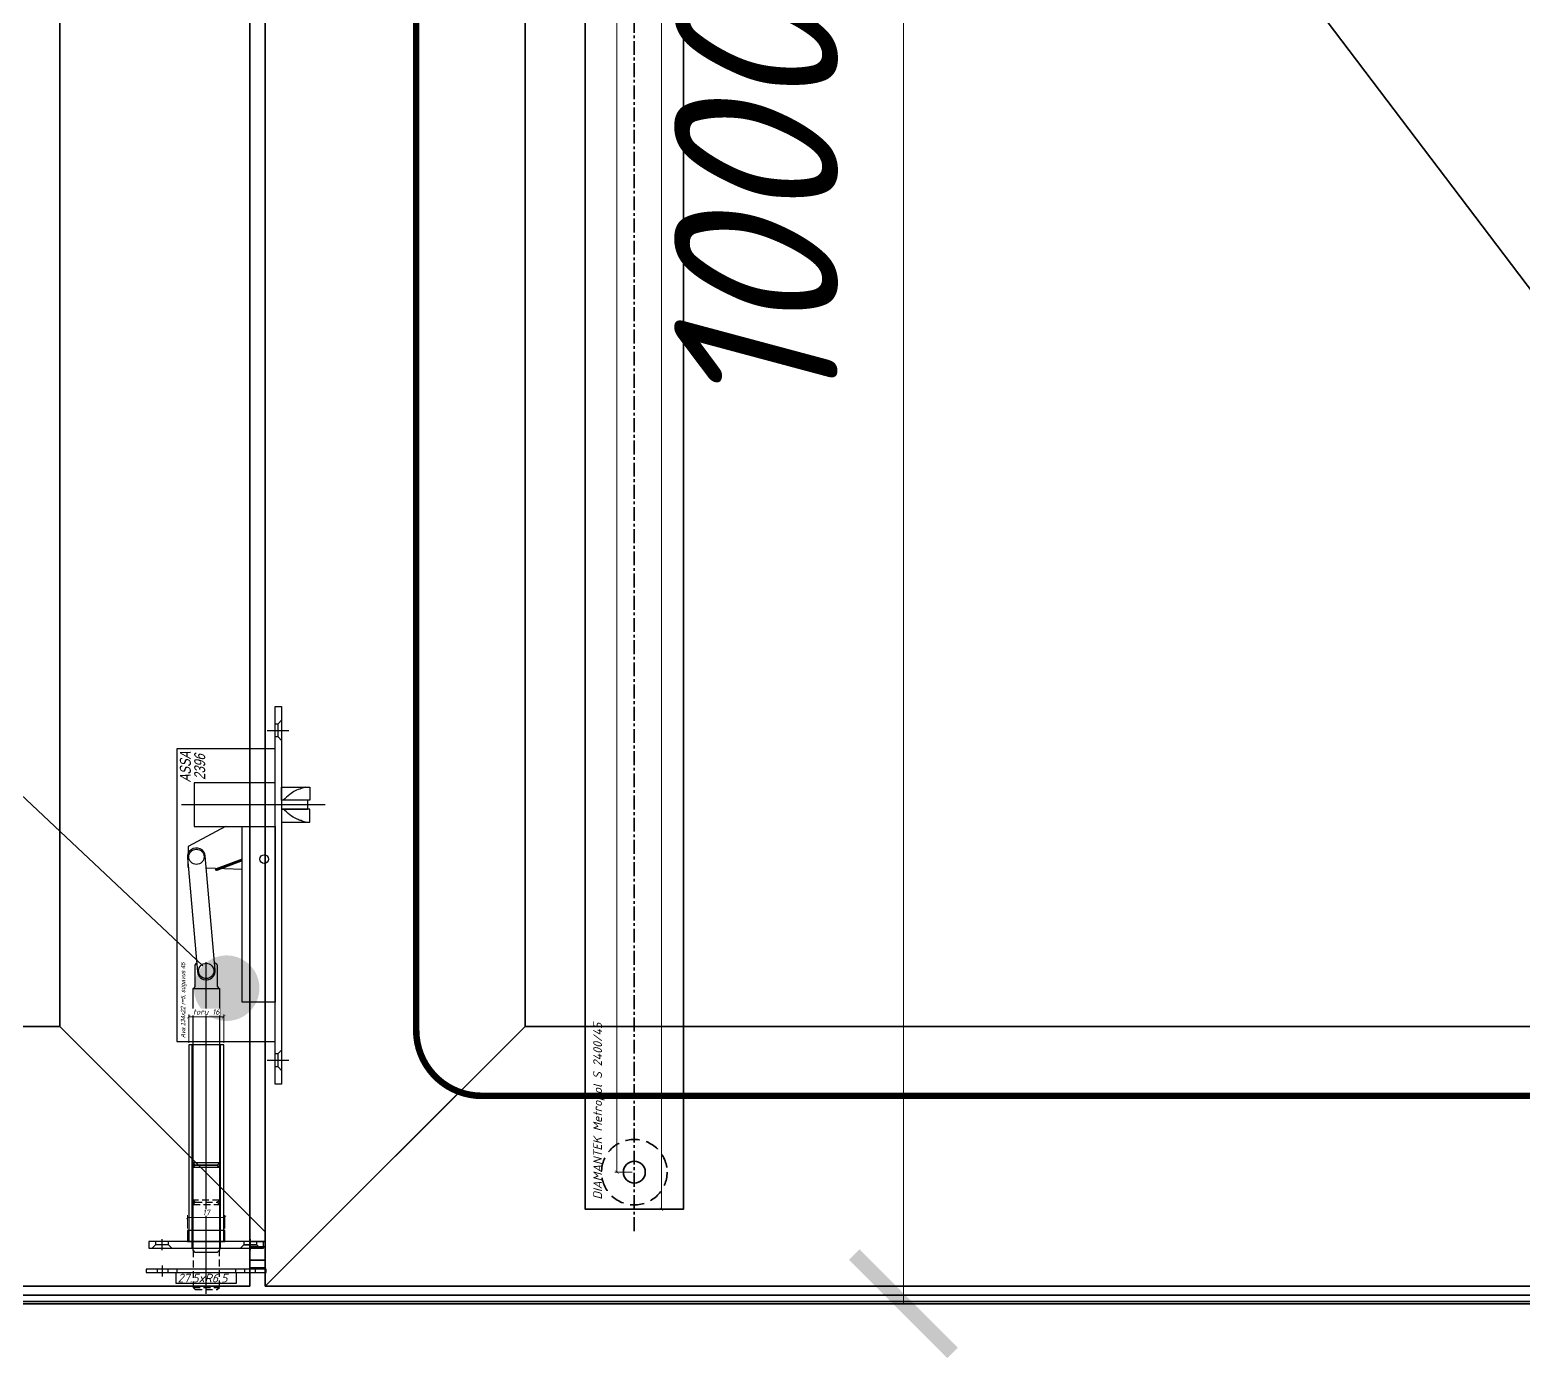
# Model space of a CAD drawing. Header units: millimetres. Extents: x -29692 to 34729, y -8412 to 43293.
# Drawn here: x -28629 to -27945, y 123 to 731 of the extents above; entities that cross this region are included whole.
import ezdxf
from ezdxf import colors
from ezdxf.entities.mleader import LeaderData, LeaderLine
from ezdxf.enums import TextEntityAlignment as Align
from ezdxf.math import Vec2, Vec3

# ---------------------------------------------------------------- set-up
doc = ezdxf.new("R2010")
doc.units = ezdxf.units.MM
for name, pattern in [('CENTER', [50.8, 31.75, -6.35, 6.35, -6.35]), ('CONTINU', [0]), ('DASHED', [19.05, 12.7, -6.35]), ('HIDDEN', [9.525, 6.35, -3.175]), ('HIDDEN2', [4.7625, 3.175, -1.5875]), ('OGLT6', [2, 0.5, -0.5, 0.5, -0.5])]:
    doc.linetypes.add(name, pattern=pattern)
doc.layers.get('Defpoints').update_dxf_attribs({"color": 4, "lineweight": 35})
doc.layers.add('20 Sulused', color=40, linetype='HIDDEN')
for name, color, linetype, lineweight in [('_0_001_Профили', 150, 'Continuous', 35), ('_0_003_Размеры', 132, 'Continuous', 0), ('_0_004_Текст_01', 7, 'Continuous', 18), ('Dim', 4, 'Continuous', 18)]:
    doc.layers.add(name, color=color, linetype=linetype, lineweight=lineweight)
doc.layers.add('Defpoints_2', color=4, linetype='Continuous', lineweight=35, plot=False)
doc.styles.add('_DZ_2.5', font='isocpeui.ttf', dxfattribs={"height": 2.5})
doc.styles.add('_DZ_4', font='isocpeui.ttf', dxfattribs={"height": 4})
doc.styles.get("Standard").update_dxf_attribs({"font": 'arial.ttf'})
doc.dimstyles.new('_DZ_2.5', dxfattribs={"dimscale": 0, "dimtxt": 2.5, "dimasz": 1.5, "dimexe": 1, "dimexo": 1, "dimgap": 1, "dimtad": 1, "dimdec": 0, "dimzin": 1, "dimdsep": 46, "dimtxsty": '_DZ_2.5', "dimblk": 'ARCHTICK', "dimcen": 0.09, "dimclrd": 256, "dimclre": 256, "dimclrt": 256, "dimadec": 0, "dimazin": 0, "dimtfac": 1, "dimtdec": 0, "dimtofl": 0, "dimtmove": 1, "dimatfit": 2, "dimfxl": 1, "dimtfill": 1, "dimtfillclr": 256, "dimtolj": 1, "dimlwd": 9, "dimlwe": 5, "dimarcsym": 0})

# ---------------------------------------------------------------- blocks, each defined once
blk = doc.blocks.new('_ArchTick')
at = {"color": 0, "linetype": 'ByBlock', "const_width": 0.15}
blk.add_lwpolyline([(-0.5, -0.5), (0.5, 0.5)], dxfattribs=at)
blk = doc.blocks.new('*D858')
at = {"layer": '_0_003_Размеры', "linetype": 'CONTINU', "lineweight": 5, "ltscale": 5, "transparency": 16777216}
blk.add_line((-28438.43, 1148.09), (-28198.67, 1148.09), dxfattribs=at)
at = {"layer": '_0_003_Размеры', "linetype": 'Continuous', "lineweight": 9, "ltscale": 5, "transparency": 16777216}
blk.add_line((-28228.67, 148.09), (-28228.67, 1148.09), dxfattribs=at)
at = {"layer": '_0_003_Размеры', "linetype": 'Continuous', "lineweight": 5, "ltscale": 5, "transparency": 16777216}
blk.add_line((-28478.43, 148.09), (-28198.67, 148.09), dxfattribs=at)
at = {"layer": 'Defpoints', "color": 0, "linetype": 'Continuous', "ltscale": 5, "transparency": 16777216}
for p in [(-28468.43, 1148.09), (-28228.67, 1148.09), (-28508.43, 148.09)]:
    blk.add_point(p, dxfattribs=at)
at = {"layer": '_0_003_Размеры', "linetype": 'Continuous', "lineweight": 9, "ltscale": 5, "transparency": 16777216, "xscale": 45, "yscale": 45, "zscale": 45}
for p, rotation in [((-28228.67, 1148.09), 90), ((-28228.67, 148.09), 270)]:
    blk.add_blockref('_ArchTick', p, dxfattribs=dict(at, rotation=rotation))
at = {"layer": '_0_003_Размеры', "linetype": 'Continuous', "ltscale": 5, "transparency": 16777216, "insert": (-28296.17, 648.09), "char_height": 75, "attachment_point": 5, "rotation": 90, "style": '_DZ_2.5', "bg_fill": 3, "box_fill_scale": 1.1, "bg_fill_color": 256, "bg_fill_true_color": 13158600, "bg_fill_transparency": 0}
blk.add_mtext('\\A1;1000', dxfattribs=at)
blk = doc.blocks.new('_Dot')
at = {"color": 0, "linetype": 'ByBlock', "lineweight": -2}
blk.add_line((-0.5, 0), (-1, 0), dxfattribs=at)
at = {"color": 0, "linetype": 'ByBlock', "const_width": 0.5}
blk.add_lwpolyline([(-0.25, 0, 1), (0.25, 0, 1)], format="xyb", close=True, dxfattribs=at)
blk = doc.blocks.new('*D902')
at = {"layer": 'Defpoints', "color": 0, "linetype": 'Continuous', "ltscale": 5, "transparency": 16777216}
for p in [(22.5, 2347), (12.44, -17), (22.5, -17)]:
    blk.add_point(p, dxfattribs=at)
at = {"layer": 'Defpoints_2', "linetype": 'Continuous', "lineweight": 5, "ltscale": 5, "transparency": 16777216}
blk.add_line((21.5, 2347), (11.44, 2347), dxfattribs=at)
at = {"layer": 'Defpoints_2', "linetype": 'Continuous', "lineweight": 9, "ltscale": 5, "transparency": 16777216}
blk.add_line((12.44, 2347), (12.44, -17), dxfattribs=at)
at = {"layer": 'Defpoints_2', "linetype": 'CONTINU', "lineweight": 5, "ltscale": 5, "transparency": 16777216}
blk.add_line((21.5, -17), (11.44, -17), dxfattribs=at)
at = {"layer": 'Defpoints_2', "linetype": 'Continuous', "lineweight": 9, "ltscale": 5, "transparency": 16777216, "xscale": 1.5, "yscale": 1.5, "zscale": 1.5}
for p, rotation in [((12.44, 2347), 90), ((12.44, -17), 270)]:
    blk.add_blockref('_ArchTick', p, dxfattribs=dict(at, rotation=rotation))
at = {"layer": 'Defpoints_2', "linetype": 'Continuous', "ltscale": 5, "transparency": 16777216, "insert": (10.19, 1165), "char_height": 2.5, "attachment_point": 5, "rotation": 90, "style": '_DZ_2.5', "bg_fill": 3, "box_fill_scale": 1.1, "bg_fill_color": 256, "bg_fill_true_color": 13158600, "bg_fill_transparency": 0}
blk.add_mtext('\\A1;2364', dxfattribs=at)
blk = doc.blocks.new('*D901')
at = {"layer": 'Defpoints', "color": 0, "linetype": 'Continuous', "ltscale": 5, "transparency": 16777216}
for p in [(0, 2330), (0, 0), (-7.95, 0)]:
    blk.add_point(p, dxfattribs=at)
at = {"layer": 'Defpoints_2', "linetype": 'Continuous', "lineweight": 5, "ltscale": 5, "transparency": 16777216}
blk.add_line((-1, 2330), (-8.95, 2330), dxfattribs=at)
at = {"layer": 'Defpoints_2', "linetype": 'Continuous', "lineweight": 9, "ltscale": 5, "transparency": 16777216}
blk.add_line((-7.95, 2330), (-7.95, 0), dxfattribs=at)
at = {"layer": 'Defpoints_2', "linetype": 'CONTINU', "lineweight": 5, "ltscale": 5, "transparency": 16777216}
blk.add_line((-1, 0), (-8.95, 0), dxfattribs=at)
at = {"layer": 'Defpoints_2', "linetype": 'Continuous', "lineweight": 9, "ltscale": 5, "transparency": 16777216, "xscale": 1.5, "yscale": 1.5, "zscale": 1.5}
for p, rotation in [((-7.95, 2330), 90), ((-7.95, 0), 270)]:
    blk.add_blockref('_ArchTick', p, dxfattribs=dict(at, rotation=rotation))
at = {"layer": 'Defpoints_2', "linetype": 'Continuous', "ltscale": 5, "transparency": 16777216, "insert": (-10.2, 1165), "char_height": 2.5, "attachment_point": 5, "rotation": 90, "style": '_DZ_2.5', "bg_fill": 3, "box_fill_scale": 1.1, "bg_fill_color": 256, "bg_fill_true_color": 13158600, "bg_fill_transparency": 0}
blk.add_mtext('\\A1;2330', dxfattribs=at)
blk = doc.blocks.new('*U904')
at = {"layer": '_0_001_Профили', "color": 9, "linetype": 'Continuous', "lineweight": -2, "transparency": 33554687}
for p, q in [((-3.64, 34), (6.36, 34)), ((-42.88, 0), (23, 0)), ((-31.5, -224), (-31.5, -72.12)), ((-3.64, -117), (6.36, -117))]:
    blk.add_line(p, q, dxfattribs=at)
at = {"layer": '_0_001_Профили', "color": 9, "linetype": 'ByBlock', "lineweight": -2}
blk.add_line((-37.56, -84.21), (-25.57, -84.21), dxfattribs=at)
at = {"layer": '_0_001_Профили', "color": 9, "linetype": 'HIDDEN2', "lineweight": -2}
blk.add_line((-37.5, -220.99), (-25.5, -220.99), dxfattribs=at)
at = {"layer": '_0_001_Профили', "color": 9, "linetype": 'ByBlock', "lineweight": -2}
for points in [[(3, -128), (0, -128), (0, 45), (3, 45)], [(-37, -10), (0, -10), (0, 10), (-37, 10)], [(3, 8), (16, 8), (16, 2.02), (3, 2.02)], [(3, -2.02), (15, -2.02), (15, 2.02), (3, 2.02)], [(3, -8), (16, -8), (16, -2.02), (3, -2.02)], [(0, -90.5), (-15, -90.5), (-15, -10), (0, -10)], [(-37.5, -166.03), (-25.5, -166.03), (-25.5, -164.01), (-37.5, -164.01)], [(-26.51, -165.02), (-25.5, -166.03), (-25.5, -203.99), (-26.51, -205), (-36.5, -205), (-37.5, -203.99), (-37.5, -166.03), (-36.5, -165.02)]]:
    blk.add_lwpolyline(points, close=True, dxfattribs=at)
for points in [[(1.36, 31), (1.36, 37), (3, 38.64), (3, 29.36), (1.36, 31), (0, 31), (0, 37), (1.36, 37)], [(-22.75, -9.97), (-39.75, -19.23), (-40, -28.69), (-39.43, -28.71)], [(-15, -24.93), (-27, -29.35)], [(-15, -25.36), (-26.86, -29.73)], [(-15, -25.8), (-26.72, -30.11)], [(-31.22, -28.99), (-15, -29.54)], [(1.36, -120), (1.36, -114), (3, -112.36), (3, -121.64), (1.36, -120), (0, -120), (0, -114), (1.36, -114)]]:
    blk.add_lwpolyline(points, dxfattribs=at)
at = {"layer": '_0_001_Профили', "color": 9, "linetype": 'Continuous', "lineweight": -2}
blk.add_lwpolyline([(-45, -108.5), (0, -108.5), (0, 25.5), (-45, 25.5)], close=True, dxfattribs=at)
at = {"layer": '_0_001_Профили', "color": 9, "linetype": 'ByBlock', "lineweight": -2}
for points in [[(13.9, 8, 0.046896), (11.99, 7.32, 0.119746), (6.79, 4.67, 0.004581), (3.76, 2.02, 6.836715)], [(13.9, -8, -0.046896), (11.99, -7.32, -0.044428), (10.09, -6.69, -0.068891), (6.79, -4.67, -0.016577), (3.76, -2.02, -2.931843)], [(-27.81, -72.3, -0.343894), (-26.51, -73.49), (-26.51, -82.7, 0.302776), (-25.5, -84.21), (-25.5, -164.01), (-26.51, -165.02), (-36.5, -165.02), (-37.5, -164.01), (-37.5, -84.21, 0.302776), (-36.5, -82.7), (-36.5, -73.49, -0.189229), (-35.96, -72.59)]]:
    blk.add_lwpolyline(points, format="xyb", dxfattribs=at)
blk.add_lwpolyline([(-27.46, -75.71), (-31.95, -23.49, 1), (-40.05, -24.34), (-35.55, -76.57, 1)], format="xyb", close=True, dxfattribs=at)
at = {"layer": '_0_001_Профили', "color": 9, "linetype": 'HIDDEN2', "lineweight": -2}
for points in [[(-37.5, -181.01), (-36.5, -182.02), (-26.51, -182.02), (-25.5, -181.01)], [(-37.5, -183.03), (-36.5, -182.02), (-26.51, -182.02), (-25.5, -183.03)], [(-37.5, -203.99), (-37.5, -220.99), (-36.5, -222), (-26.51, -222), (-25.5, -220.99), (-25.5, -203.99)]]:
    blk.add_lwpolyline(points, dxfattribs=at)
blk.add_lwpolyline([(-37.5, -183.03), (-25.5, -183.03), (-25.5, -181.01), (-37.5, -181.01)], close=True, dxfattribs=at)
at = {"layer": '_0_001_Профили', "color": 9, "linetype": 'ByBlock', "lineweight": -2}
for centre, radius in [((-36, -23.9), 3.5), ((-5, -24.91), 2), ((-26.86, -29.73), 0.405), ((-31.5, -76.14), 3.5)]:
    blk.add_circle(centre, radius, dxfattribs=at)
at = {"layer": '_0_001_Профили', "color": 9, "linetype": 'Continuous', "lineweight": -2, "transparency": 33554687, "oblique": 15, "width": 0.85}
blk.add_text('Ava 134x22 r=5, sügavus 45 ', height=2, rotation=90, dxfattribs=at).set_placement((-41.13, -106.84))
at = {"layer": 'Defpoints_2', "linetype": 'Continuous', "lineweight": -2, "transparency": 33554687, "oblique": 15, "width": 0.75}
for s, p in [('ASSA', (-43.57, 17.2)), ('2396', (-36.99, 17.2))]:
    blk.add_text(s, height=5, rotation=90, dxfattribs=at).set_placement(p, align=Align.TOP_CENTER)
blk = doc.blocks.new('*D970')
at = {"layer": 'Defpoints', "color": 0, "linetype": 'Continuous', "transparency": 16777216}
for p in [(-8, 90), (8, 90)]:
    blk.add_point(p, dxfattribs=at)
at = {"layer": 'Defpoints_2', "linetype": 'Continuous', "lineweight": 5}
blk.add_line((-8, 91), (-8, 103.86), dxfattribs=at)
at = {"layer": 'Defpoints_2', "linetype": 'Continuous', "lineweight": 9}
blk.add_line((-8, 102.86), (8, 102.86), dxfattribs=at)
at = {"layer": 'Defpoints_2', "linetype": 'CONTINU', "lineweight": 5}
blk.add_line((8, 91), (8, 103.86), dxfattribs=at)
at = {"layer": 'Defpoints_2', "linetype": 'Continuous', "lineweight": 9, "xscale": 1.5, "yscale": 1.5, "zscale": 1.5, "rotation": 180}
blk.add_blockref('_ArchTick', (-8, 102.86), dxfattribs=at)
at = {"layer": 'Defpoints_2', "linetype": 'Continuous', "lineweight": 9, "xscale": 1.5, "yscale": 1.5, "zscale": 1.5}
blk.add_blockref('_ArchTick', (8, 102.86), dxfattribs=at)
at = {"layer": 'Defpoints_2', "linetype": 'Continuous', "lineweight": -2, "insert": (0, 105.11), "char_height": 2.5, "attachment_point": 5, "style": '_DZ_2.5', "bg_fill": 3, "box_fill_scale": 1.1, "bg_fill_color": 256, "bg_fill_true_color": 13158600, "bg_fill_transparency": 0}
blk.add_mtext('\\A1;toru 16', dxfattribs=at)
at = {"layer": 'Defpoints', "color": 0, "linetype": 'Continuous', "transparency": 16777216}
blk.add_point((8, 102.86), dxfattribs=at)
blk = doc.blocks.new('*D971')
at = {"layer": 'Defpoints', "color": 0, "linetype": 'Continuous', "transparency": 16777216}
for p in [(8.5, 11.01), (-8.5, 5), (8.5, 5)]:
    blk.add_point(p, dxfattribs=at)
at = {"layer": 'Defpoints_2', "linetype": 'Continuous', "lineweight": 5}
blk.add_line((-8.5, 6), (-8.5, 12.01), dxfattribs=at)
at = {"layer": 'Defpoints_2', "linetype": 'Continuous', "lineweight": 9}
blk.add_line((-8.5, 11.01), (8.5, 11.01), dxfattribs=at)
at = {"layer": 'Defpoints_2', "linetype": 'CONTINU', "lineweight": 5}
blk.add_line((8.5, 6), (8.5, 12.01), dxfattribs=at)
at = {"layer": 'Defpoints_2', "linetype": 'Continuous', "lineweight": 9, "xscale": 1.5, "yscale": 1.5, "zscale": 1.5, "rotation": 180}
blk.add_blockref('_ArchTick', (-8.5, 11.01), dxfattribs=at)
at = {"layer": 'Defpoints_2', "linetype": 'Continuous', "lineweight": 9, "xscale": 1.5, "yscale": 1.5, "zscale": 1.5}
blk.add_blockref('_ArchTick', (8.5, 11.01), dxfattribs=at)
at = {"layer": 'Defpoints_2', "linetype": 'Continuous', "lineweight": -2, "insert": (0, 13.27), "char_height": 2.5, "attachment_point": 5, "style": '_DZ_2.5', "bg_fill": 3, "box_fill_scale": 1.1, "bg_fill_color": 256, "bg_fill_true_color": 13158600, "bg_fill_transparency": 0}
blk.add_mtext('\\A1;17', dxfattribs=at)
blk = doc.blocks.new('*U907')
at = {"layer": '_0_001_Профили', "color": 9, "linetype": 'Continuous', "lineweight": -2}
for p, q in [((-20, -1.75), (-20, 3.25)), ((20, -1.75), (20, 3.25))]:
    blk.add_line(p, q, dxfattribs=at)
at = {"layer": '_0_001_Профили', "color": 9, "linetype": 'ByBlock', "lineweight": -2}
for points in [[(-27.5, 0), (27.5, 0), (27.5, 1.5), (-27.5, 1.5)], [(-22.5, 0), (-17.5, 0), (-17.5, 1.5), (-22.5, 1.5)], [(-13.5, 0), (13.5, 0), (13.5, 1.5), (-13.5, 1.5)], [(17.5, 0), (22.5, 0), (22.5, 1.5), (17.5, 1.5)]]:
    blk.add_lwpolyline(points, close=True, dxfattribs=at)
at = {"layer": 'Defpoints_2', "linetype": 'Continuous', "lineweight": -2}
blk.add_lwpolyline([(-13.75, 0), (13.75, 0), (13.75, -5), (-13.75, -5)], close=True, dxfattribs=at)
at = {"layer": 'Defpoints_2', "linetype": 'Continuous', "lineweight": -2, "style": '_DZ_4'}
blk.add_text('27.5xR6,5', height=4, dxfattribs=at).set_placement((-13.08, -4.53))
blk = doc.blocks.new('A$Cdc8cdd52')
at = {"layer": 'Defpoints'}
for p, q in [((900.5, 40), (900.5, 2416)), ((813.5, 2329), (813.5, 127)), ((1026.5, 127), (1026.5, 2329)), ((907.5, 1228), (907.5, 8)), ((813.5, 127), (126, 127)), ((900.5, 40), (813.5, 127)), ((813.5, 127), (900.5, 40)), ((1026.5, 127), (907.5, 8)), ((967, 67.5), (1026.5, 127)), ((1714, 127), (1026.5, 127)), ((928, 28.5), (967, 67.5)), ((907.5, 33), (900.5, 40)), ((900.5, 8), (900.5, 40)), ((900.5, 28.5), (907.5, 28.5)), ((907.5, 8), (928, 28.5)), ((907.5, 26.02), (900.5, 26.02)), ((900.5, 26), (907.5, 26)), ((907.5, 20), (900.5, 20)), ((907.5, 16.5), (900.5, 16.5)), ((7, 8), (900.5, 8)), ((907.5, 8), (1833, 8)), ((1799, 4), (41, 4)), ((920, 1), (41, 1)), ((41, 0), (920, 0)), ((1799, 1), (920, 1)), ((920, 0), (1799, 0))]:
    blk.add_line(p, q, dxfattribs=at)
blk.add_lwpolyline([(1833, 8), (907.5, 1228), (1833, 2448)], dxfattribs=at)
blk = doc.blocks.new('*U926')
at = {"layer": '_0_001_Профили', "color": 30, "linetype": 'OGLT6', "const_width": 3}
blk.add_lwpolyline([(-368.9, 372.71), (-352.57, 373.17, -0.414214), (-322.57, 343.17), (-322.57, 45.71, 0.414214), (-292.57, 15.71), (403.84, 15.71, 0.414214), (433.84, 45.71), (433.84, 835.52)], format="xyb", dxfattribs=at)
blk = doc.blocks.new('A$Ca18329d7')
at = {"layer": '_0_001_Профили', "color": 9, "linetype": 'CENTER', "ltscale": 0.2}
blk.add_line((0, -27), (0, 2357), dxfattribs=at)
at = {"layer": '_0_001_Профили', "color": 9, "linetype": 'Continuous', "ltscale": 5}
blk.add_lwpolyline([(-22.5, 2347), (22.5, 2347), (22.5, -17), (-22.5, -17)], close=True, dxfattribs=at)
at = {"layer": 'Defpoints_2', "linetype": 'Continuous', "ltscale": 5}
for base, p1, p2, picture, middle in [((12.44, -17), (22.5, 2347), (22.5, -17), '*D902', (10.19, 1165)), ((-7.95, 0), (0, 2330), (0, 0), '*D901', (-10.2, 1165))]:
    dim = blk.add_linear_dim(base=base, p1=p1, p2=p2, angle=90, dimstyle='_DZ_2.5', dxfattribs=at)
    dim.commit()
    dim.dimension.update_dxf_attribs({"geometry": picture, "text_midpoint": middle})
at = {"layer": '_0_001_Профили', "color": 9, "linetype": 'DASHED', "ltscale": 0.5}
blk.add_circle((0, 0), 15, dxfattribs=at)
at = {"layer": '_0_001_Профили', "color": 9, "linetype": 'Continuous', "ltscale": 5}
blk.add_circle((0, 0), 5, dxfattribs=at)
at = {"layer": 'Defpoints_2', "linetype": 'Continuous', "ltscale": 5, "insert": (-18.81, -12.56), "char_height": 4, "width": 142.4216, "attachment_point": 1, "rotation": 90, "style": '_DZ_4'}
blk.add_mtext('DIAMANTEK Metropol S 2400/45', dxfattribs=at)
blk = doc.blocks.new('*U906')
at = {"layer": '_0_001_Профили', "color": 9, "linetype": 'ByBlock', "lineweight": -2}
for p, q in [((-6.5, -3), (-6.5, 90)), ((6.5, -3), (6.5, 90))]:
    blk.add_line(p, q, dxfattribs=at)
at = {"layer": '_0_001_Профили', "color": 9, "linetype": 'Continuous', "lineweight": -2}
for p, q in [((0, -8), (0, 95)), ((-20.2, -4), (-20.2, 1)), ((20.2, -4), (20.2, 1)), ((17.2, -1.5), (23.2, -1.5))]:
    blk.add_line(p, q, dxfattribs=at)
at = {"layer": '_0_001_Профили', "color": 9, "linetype": 'ByBlock', "lineweight": -2}
for points in [[(8, 90), (-8, 90), (-8, 0), (8, 0)], [(26.25, 0), (-26.25, 0), (-26.25, -3), (26.25, -3)]]:
    blk.add_lwpolyline(points, close=True, dxfattribs=at)
for points in [[(-17.2, -1.5), (-23.2, -1.5), (-24.7, -3), (-15.7, -3), (-17.2, -1.5), (-17.2, 0), (-23.2, 0), (-23.2, -1.5)], [(23.2, -1.5), (17.2, -1.5), (15.7, -3), (24.7, -3), (23.2, -1.5), (23.2, 0), (17.2, 0), (17.2, -1.5)]]:
    blk.add_lwpolyline(points, dxfattribs=at)
at = {"layer": '_0_001_Профили', "color": 9, "linetype": 'Continuous', "lineweight": -2}
blk.add_lwpolyline([(-8.5, 0), (8.5, 0), (8.5, 5), (-8.5, 5)], close=True, dxfattribs=at)
at = {"layer": 'Defpoints_2', "linetype": 'Continuous', "lineweight": -2}
dim = blk.add_linear_dim(base=(8, 102.86), p1=(-8, 90), p2=(8, 90), text='toru <>', dimstyle='_DZ_2.5', dxfattribs=at)
dim.commit()
dim.dimension.update_dxf_attribs({"geometry": '*D970', "text_midpoint": (0, 105.11)})
dim = blk.add_linear_dim(base=(8.5, 11.01), p1=(-8.5, 5), p2=(8.5, 5), dimstyle='_DZ_2.5', dxfattribs=at)
dim.commit()
dim.dimension.update_dxf_attribs({"geometry": '*D971', "text_midpoint": (0, 13.27)})

msp = doc.modelspace()

# ---------------------------------------------------------------- dimensions: what is measured, and where the dimension line sits
at = {"layer": '_0_003_Размеры', "linetype": 'Continuous', "ltscale": 5}
dim = msp.add_linear_dim(base=(-28228.668, 1148.09), p1=(-28508.427, 148.09), p2=(-28468.427, 1148.09), angle=90, dimstyle='_DZ_2.5', dxfattribs=at)
dim.commit()
dim.dimension.update_dxf_attribs({"geometry": '*D858', "text_midpoint": (-28296.168, 648.09)})

# ---------------------------------------------------------------- leaders
at = {"layer": '_0_004_Текст_01'}
ml = msp.add_multileader_mtext('Standard', dxfattribs=at)
ml.set_content('6', color=256, style='_DZ_2.5')
ml.set_leader_properties(color=256, linetype='ByLayer', lineweight=-1)
ml.set_arrow_properties(name='DOT')
ml.build(insert=Vec2(0, 0))
ml.multileader.update_dxf_attribs({"dogleg_length": 2, "arrow_head_size": 30, "scale": 30})
ctx = ml.context
ctx.base_point, ctx.scale, ctx.char_height, ctx.arrow_head_size, ctx.landing_gap_size, ctx.plane_origin = Vec3(-28929.296, 504.586), 30, 75, 30, 30, Vec3(-28538.573, 292.554)
ctx.text_align_type = 2
notes = []
notes.append((ctx, [(0, (1, 1, 0), (-28763.955, 504.586), (-1, 0), 60, [(0, [(-28538.573, 292.554)], 0, [])])]))
ctx.mtext.insert, ctx.mtext.alignment, ctx.mtext.flow_direction = Vec3(-28853.955, 542.086), 3, 5
for ctx, leaders in notes:
    for number, flags, end, landing, length, lines in leaders:
        leader = LeaderData()
        leader.index, (leader.has_last_leader_line, leader.has_dogleg_vector, leader.attachment_direction) = number, flags
        leader.last_leader_point, leader.dogleg_vector, leader.dogleg_length = Vec3(end), Vec3(landing), length
        for number, points, colour, breaks in lines:
            line = LeaderLine()
            line.index, line.vertices, line.color, line.breaks = number, Vec3.list(points), colors.encode_raw_color(colour), breaks
            leader.lines.append(line)
        ctx.leaders.append(leader)

# ---------------------------------------------------------------- next in the draw order: block references
at = {"layer": '20 Sulused', "linetype": 'Continuous'}
msp.add_blockref('*U904', (-28516.423, 376.59), dxfattribs=at)
at = {"layer": 'Dim', "linetype": 'Continuous', "ltscale": 5}
msp.add_blockref('A$Ca18329d7', (-28351.927, 208.34), dxfattribs=at)

# ---------------------------------------------------------------- next in the draw order: block references
at = {"layer": '20 Sulused', "linetype": 'Continuous', "ltscale": 5}
msp.add_blockref('*U906', (-28547.927, 176.59), dxfattribs=at)
at = {"layer": '_0_001_Профили', "xscale": -1}
msp.add_blockref('*U926', (-28017.945, 227.566), dxfattribs=at)

# ---------------------------------------------------------------- next in the draw order: block references
at = {"layer": '20 Sulused', "linetype": 'Continuous'}
msp.add_blockref('*U907', (-28547.927, 162.39), dxfattribs=at)
at = {"layer": 'Defpoints'}
msp.add_blockref('A$Cdc8cdd52', (-29428.427, 148.09), dxfattribs=at)

doc.saveas('drawing.dxf')
